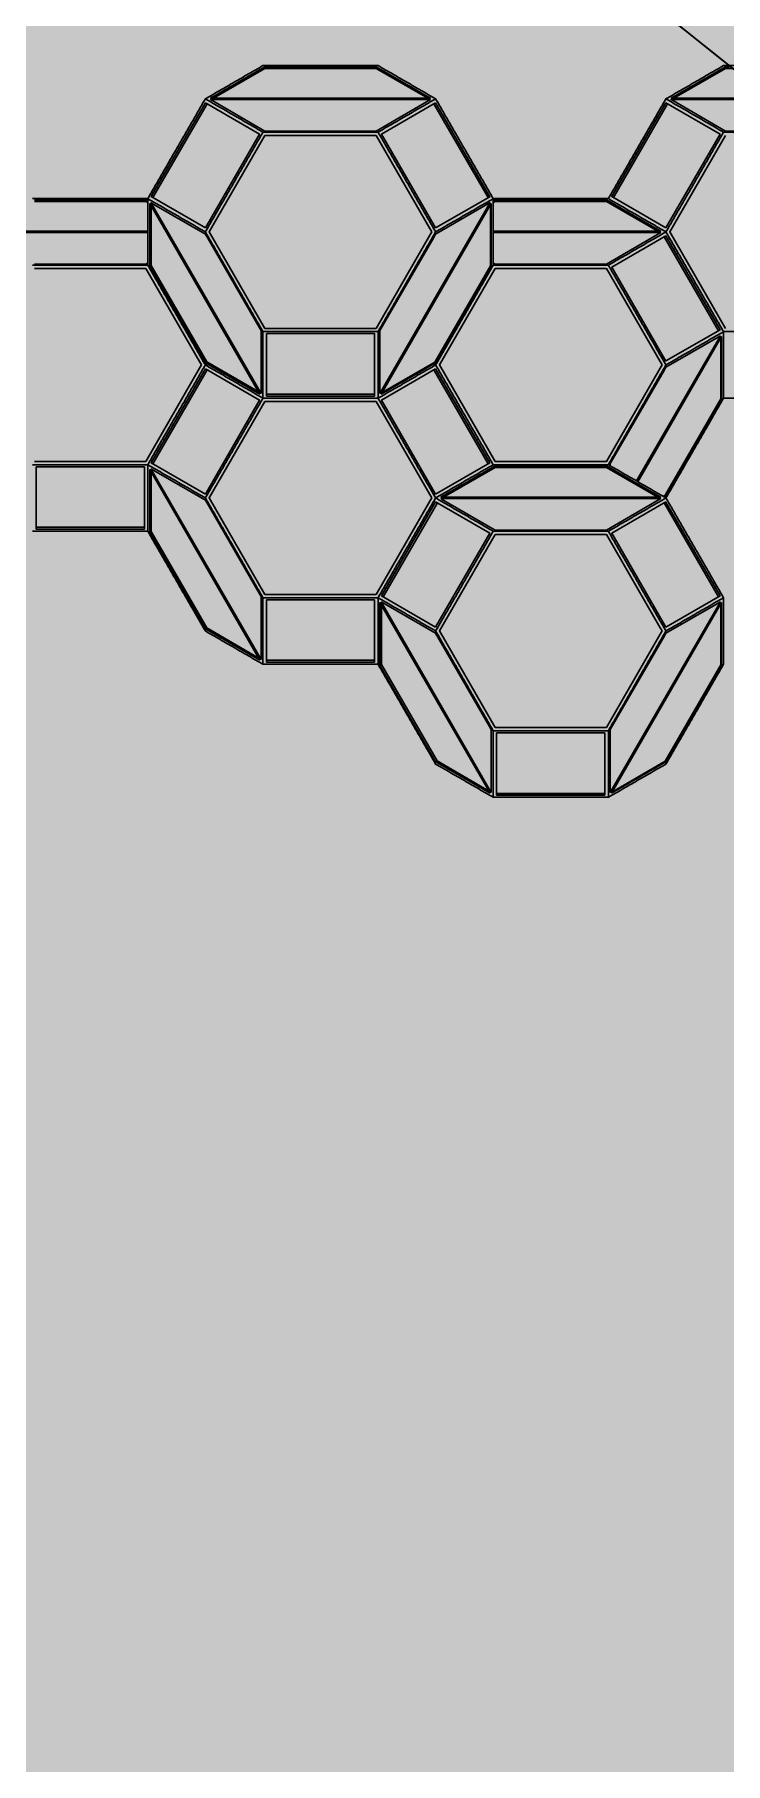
# Model space of a CAD drawing. Header units: millimetres. Extents: x 401 to 30661, y 2016 to 22119.
# Drawn here: x 16757 to 17051, y 13948 to 14683 of the extents above; entities that cross this region are included whole.
import ezdxf

# ---------------------------------------------------------------- set-up
doc = ezdxf.new("R2010")
doc.units = ezdxf.units.MM
doc.layers.add('4TH DETAILS', color=125, linetype='Continuous', lineweight=15, true_color=0x39ffb0)
doc.layers.add('BACKGROUND', color=7, linetype='Continuous', true_color=0x000000)
doc.layers.add('GLOW-EMERALD-2', color=7, linetype='Continuous', lineweight=30, true_color=0x39ffb0, transparency=0.8)

msp = doc.modelspace()

# ---------------------------------------------------------------- hatches: boundary and pattern name
at = {"layer": 'BACKGROUND'}
h = msp.add_hatch(color=256, dxfattribs=at)
h.dxf.hatch_style = 1
h.paths.add_polyline_path([(400.723, 2015.745), (30660.634, 2015.745), (30660.634, 22119.328), (400.723, 22119.328)])

# ---------------------------------------------------------------- linework, layer by layer
at = {"layer": '4TH DETAILS', "linetype": 'Continuous'}
for p, q in [((16831.769, 14655.78), (16854.906, 14669.139)), ((16854.906, 14668.432), (16832.994, 14655.78)), ((16854.906, 14668.432), (16854.906, 14669.139)), ((16854.906, 14669.139), (16856.535, 14669.139)), ((16902.267, 14668.432), (16854.906, 14668.432)), ((16856.535, 14669.139), (16902.267, 14669.139)), ((16902.267, 14668.432), (16902.267, 14669.139)), ((16902.267, 14669.139), (16925.133, 14655.937)), ((16924.18, 14655.78), (16902.267, 14668.432)), ((17027.728, 14655.78), (17050.866, 14669.139)), ((17050.866, 14668.432), (17028.953, 14655.78)), ((17050.866, 14668.432), (17050.866, 14669.139)), ((17050.866, 14669.139), (17052.495, 14669.139)), ((17098.226, 14668.432), (17050.866, 14668.432)), ((16806.557, 14613.881), (16829.597, 14653.786)), ((16830.314, 14653.372), (16807.275, 14613.467)), ((16829.597, 14653.786), (16852.636, 14640.485)), ((16832.041, 14654.997), (16831.732, 14655.175)), ((16925.441, 14655.175), (16831.732, 14655.175)), ((16831.769, 14655.78), (16925.404, 14655.78)), ((16854.906, 14641.795), (16832.041, 14654.997)), ((16925.441, 14655.175), (16902.267, 14641.795)), ((16904.515, 14640.472), (16927.554, 14653.774)), ((16925.133, 14655.937), (16925.404, 14655.78)), ((16949.876, 14613.454), (16926.837, 14653.359)), ((16927.554, 14653.774), (16927.576, 14653.735)), ((16927.576, 14653.735), (16950.594, 14613.868)), ((17002.517, 14613.881), (17025.556, 14653.786)), ((17026.273, 14653.372), (17003.234, 14613.467)), ((17025.556, 14653.786), (17048.596, 14640.485)), ((17028, 14654.997), (17027.692, 14655.175)), ((17121.4, 14655.175), (17027.692, 14655.175)), ((17027.728, 14655.78), (17121.363, 14655.78)), ((17050.866, 14641.795), (17028, 14654.997)), ((16852.636, 14640.485), (16829.597, 14600.579)), ((16831.226, 14598.898), (16854.906, 14639.914)), ((16900.638, 14641.795), (16854.906, 14641.795)), ((16854.906, 14639.914), (16856.536, 14639.914)), ((16856.536, 14639.914), (16902.267, 14639.914)), ((16902.267, 14641.795), (16900.638, 14641.795)), ((16902.267, 14639.914), (16925.133, 14600.309)), ((16927.554, 14600.566), (16904.515, 14640.472)), ((17048.596, 14640.485), (17025.556, 14600.579)), ((17027.185, 14598.898), (17050.866, 14639.914)), ((17096.597, 14641.795), (17050.866, 14641.795)), ((16756.927, 14612.57), (16758.556, 14612.57)), ((16804.287, 14611.863), (16756.927, 14611.863)), ((16758.556, 14612.57), (16804.287, 14612.57)), ((16804.287, 14611.863), (16804.287, 14612.57)), ((16804.287, 14612.57), (16805.102, 14612.1)), ((16805.102, 14611.393), (16804.287, 14611.863)), ((16805.917, 14584.286), (16805.917, 14611.003)), ((16852.734, 14529.912), (16805.917, 14611.003)), ((16806.397, 14611.352), (16806.731, 14611.159)), ((16806.397, 14611.352), (16853.277, 14530.153)), ((16806.529, 14584.64), (16806.529, 14609.942)), ((16829.597, 14600.579), (16806.557, 14613.881)), ((16806.731, 14611.159), (16829.597, 14597.958)), ((16903.896, 14530.179), (16950.754, 14611.339)), ((16951.257, 14611.003), (16904.439, 14529.912)), ((16950.594, 14613.868), (16927.576, 14600.579)), ((16927.576, 14597.958), (16950.754, 14611.339)), ((16950.889, 14584.498), (16950.889, 14610.366)), ((16951.257, 14611.003), (16951.257, 14610.689)), ((16951.257, 14610.689), (16951.257, 14584.286)), ((16952.071, 14612.1), (16952.886, 14612.57)), ((16952.886, 14611.863), (16952.071, 14611.393)), ((16952.886, 14611.863), (16952.886, 14612.57)), ((16952.886, 14612.57), (16954.515, 14612.57)), ((17000.247, 14611.863), (16952.886, 14611.863)), ((16954.515, 14612.57), (17000.247, 14612.57)), ((17000.247, 14611.863), (17000.247, 14612.57)), ((17000.247, 14612.57), (17023.112, 14599.369)), ((17022.159, 14599.212), (17000.247, 14611.863)), ((17025.556, 14600.579), (17002.517, 14613.881)), ((16925.133, 14600.309), (16925.947, 14598.898)), ((16927.576, 14600.579), (16927.554, 14600.566)), ((16805.102, 14598.606), (16733.753, 14598.606)), ((16733.789, 14599.212), (16805.102, 14599.212)), ((16829.597, 14597.958), (16852.463, 14558.353)), ((16854.906, 14557.883), (16831.226, 14598.898)), ((16925.133, 14597.487), (16902.267, 14557.883)), ((16903.896, 14556.942), (16926.762, 14596.547)), ((16925.947, 14598.898), (16925.133, 14597.487)), ((16926.762, 14596.547), (16927.576, 14597.958)), ((16952.071, 14599.212), (17023.384, 14599.212)), ((17023.421, 14598.606), (16952.071, 14598.606)), ((17023.421, 14598.606), (17000.247, 14585.227)), ((17002.494, 14583.903), (17025.534, 14597.205)), ((17023.112, 14599.369), (17023.384, 14599.212)), ((17047.856, 14556.885), (17024.817, 14596.791)), ((17025.534, 14597.205), (17025.556, 14597.166)), ((17025.556, 14597.166), (17048.573, 14557.299)), ((17050.866, 14557.883), (17027.185, 14598.898)), ((16805.102, 14585.697), (16804.287, 14585.227)), ((16952.886, 14585.227), (16952.071, 14585.697)), ((16802.658, 14585.227), (16756.927, 14585.227)), ((16756.927, 14583.345), (16758.556, 14583.345)), ((16758.556, 14583.345), (16804.287, 14583.345)), ((16804.287, 14585.227), (16802.658, 14585.227)), ((16804.287, 14583.345), (16827.153, 14543.741)), ((16806.529, 14584.64), (16805.917, 14584.286)), ((16829.597, 14543.27), (16805.917, 14584.286)), ((16830.209, 14543.624), (16806.529, 14584.64)), ((16927.209, 14543.483), (16950.889, 14584.498)), ((16951.257, 14584.286), (16928.391, 14544.681)), ((16929.206, 14542.33), (16952.886, 14583.345)), ((16950.889, 14584.498), (16951.257, 14584.286)), ((16998.617, 14585.227), (16952.886, 14585.227)), ((16952.886, 14583.345), (16954.515, 14583.345)), ((16954.515, 14583.345), (17000.247, 14583.345)), ((17000.247, 14585.227), (16998.617, 14585.227)), ((17000.247, 14583.345), (17023.112, 14543.741)), ((17025.534, 14543.998), (17002.494, 14583.903)), ((16852.463, 14558.353), (16853.277, 14556.942)), ((16853.277, 14556.942), (16853.277, 14556.002)), ((16856.536, 14557.883), (16854.906, 14557.883)), ((16902.267, 14557.883), (16856.536, 14557.883)), ((16903.896, 14530.539), (16903.896, 14556.942)), ((17048.573, 14557.299), (17025.556, 14544.01)), ((16853.277, 14556.002), (16853.277, 14530.153)), ((16855.547, 14555.632), (16901.626, 14555.632)), ((16855.547, 14529.028), (16855.547, 14555.632)), ((16901.626, 14555.632), (16901.626, 14529.028)), ((17013.057, 14492.978), (17048.734, 14554.771)), ((17049.236, 14554.434), (17013.58, 14492.676)), ((17025.556, 14541.389), (17048.734, 14554.771)), ((17048.869, 14527.93), (17048.869, 14553.798)), ((17049.236, 14554.434), (17049.236, 14554.121)), ((17049.236, 14554.121), (17049.236, 14527.717)), ((16827.153, 14543.741), (16827.968, 14542.33)), ((16827.968, 14542.33), (16827.153, 14540.919)), ((16830.209, 14543.624), (16829.597, 14543.27)), ((16830.411, 14542.8), (16829.597, 14543.27)), ((16852.122, 14530.973), (16830.209, 14543.624)), ((16852.734, 14529.912), (16830.411, 14542.8)), ((16927.576, 14543.27), (16904.439, 14529.912)), ((16904.807, 14530.549), (16927.209, 14543.483)), ((16927.209, 14543.483), (16927.576, 14543.27)), ((16928.391, 14544.681), (16927.576, 14543.27)), ((16952.886, 14501.314), (16929.206, 14542.33)), ((17023.112, 14543.741), (17023.927, 14542.33)), ((17023.927, 14542.33), (17023.112, 14540.919)), ((17024.741, 14539.978), (17025.556, 14541.389)), ((17025.556, 14544.01), (17025.534, 14543.998)), ((16827.153, 14540.919), (16804.287, 14501.314)), ((16806.557, 14500.744), (16829.597, 14540.649)), ((16830.314, 14540.235), (16807.275, 14500.33)), ((16829.597, 14540.649), (16852.636, 14527.347)), ((16904.515, 14527.335), (16927.554, 14540.636)), ((16949.876, 14500.317), (16926.837, 14540.222)), ((16927.554, 14540.636), (16927.576, 14540.598)), ((16927.576, 14540.598), (16950.594, 14500.731)), ((17023.112, 14540.919), (17000.247, 14501.314)), ((17001.876, 14500.374), (17024.741, 14539.978)), ((16852.636, 14527.347), (16829.597, 14487.442)), ((16831.226, 14485.761), (16854.906, 14526.777)), ((16854.906, 14526.777), (16856.536, 14526.777)), ((16855.547, 14529.856), (16901.626, 14529.856)), ((16901.626, 14529.028), (16855.547, 14529.028)), ((16856.536, 14526.777), (16902.267, 14526.777)), ((16902.267, 14526.777), (16925.133, 14487.172)), ((16903.896, 14530.179), (16903.896, 14530.539)), ((16927.554, 14487.429), (16904.515, 14527.335)), ((17025.189, 14486.914), (17048.869, 14527.93)), ((17049.236, 14527.717), (17026.371, 14488.113)), ((17048.869, 14527.93), (17049.236, 14527.717)), ((16758.556, 14501.314), (16756.927, 14501.314)), ((16757.568, 14499.063), (16803.647, 14499.063)), ((16757.568, 14472.459), (16757.568, 14499.063)), ((16804.287, 14501.314), (16758.556, 14501.314)), ((16803.647, 14499.063), (16803.647, 14472.459)), ((16805.917, 14471.149), (16805.917, 14497.866)), ((16852.734, 14416.775), (16805.917, 14497.866)), ((16806.397, 14498.215), (16806.731, 14498.022)), ((16806.397, 14498.215), (16853.277, 14417.016)), ((16829.597, 14487.442), (16806.557, 14500.744)), ((16806.731, 14498.022), (16829.597, 14484.821)), ((16950.594, 14500.731), (16927.576, 14487.442)), ((16929.749, 14486.075), (16952.886, 14499.433)), ((16952.886, 14498.726), (16930.973, 14486.075)), ((16954.515, 14501.314), (16952.886, 14501.314)), ((16952.886, 14498.726), (16952.886, 14499.433)), ((16952.886, 14499.433), (16954.515, 14499.433)), ((17000.247, 14498.726), (16952.886, 14498.726)), ((17000.247, 14501.314), (16954.515, 14501.314)), ((16954.515, 14499.433), (17000.247, 14499.433)), ((17000.247, 14498.726), (17000.247, 14499.433)), ((17000.247, 14499.433), (17023.112, 14486.232)), ((17022.159, 14486.075), (17000.247, 14498.726)), ((17001.876, 14499.433), (17001.876, 14500.374)), ((16806.529, 14471.502), (16806.529, 14496.805)), ((16829.597, 14484.821), (16852.463, 14445.216)), ((16854.906, 14444.746), (16831.226, 14485.761)), ((16925.133, 14484.35), (16902.267, 14444.746)), ((16904.537, 14444.175), (16927.576, 14484.081)), ((16928.294, 14483.667), (16905.254, 14443.761)), ((16925.133, 14487.172), (16925.947, 14485.761)), ((16925.947, 14485.761), (16925.133, 14484.35)), ((16927.576, 14487.442), (16927.554, 14487.429)), ((16927.576, 14484.081), (16950.616, 14470.779)), ((16930.02, 14485.291), (16929.712, 14485.469)), ((17023.421, 14485.469), (16929.712, 14485.469)), ((16929.749, 14486.075), (17023.384, 14486.075)), ((16952.886, 14472.089), (16930.02, 14485.291)), ((17023.421, 14485.469), (17000.247, 14472.089)), ((17002.494, 14470.766), (17025.534, 14484.068)), ((17023.112, 14486.232), (17023.384, 14486.075)), ((17024.374, 14486.444), (17025.189, 14486.914)), ((17025.556, 14486.702), (17024.741, 14486.232)), ((17047.856, 14443.748), (17024.817, 14483.654)), ((17025.189, 14486.914), (17025.556, 14486.702)), ((17025.534, 14484.068), (17025.556, 14484.029)), ((17026.371, 14488.113), (17025.556, 14486.702)), ((17025.556, 14484.029), (17048.573, 14444.162)), ((16757.568, 14473.288), (16803.647, 14473.288)), ((16803.647, 14472.459), (16757.568, 14472.459)), ((16806.529, 14471.502), (16805.917, 14471.149)), ((16829.597, 14430.133), (16805.917, 14471.149)), ((16830.209, 14430.487), (16806.529, 14471.502)), ((16950.616, 14470.779), (16927.576, 14430.873)), ((16929.206, 14429.193), (16952.886, 14470.208)), ((16998.617, 14472.089), (16952.886, 14472.089)), ((16952.886, 14470.208), (16954.515, 14470.208)), ((16954.515, 14470.208), (17000.247, 14470.208)), ((17000.247, 14472.089), (16998.617, 14472.089)), ((17000.247, 14470.208), (17023.112, 14430.604)), ((17025.534, 14430.861), (17002.494, 14470.766)), ((16852.463, 14445.216), (16853.277, 14443.805)), ((16853.277, 14443.805), (16853.277, 14442.865)), ((16853.277, 14442.865), (16853.277, 14417.016)), ((16856.536, 14444.746), (16854.906, 14444.746)), ((16855.547, 14442.495), (16901.626, 14442.495)), ((16855.547, 14415.891), (16855.547, 14442.495)), ((16902.267, 14444.746), (16856.536, 14444.746)), ((16901.626, 14442.495), (16901.626, 14415.891)), ((16903.896, 14414.58), (16903.896, 14441.297)), ((16950.714, 14360.206), (16903.896, 14441.297)), ((16904.377, 14441.647), (16904.711, 14441.454)), ((16904.377, 14441.647), (16951.257, 14360.448)), ((16904.508, 14414.934), (16904.508, 14440.236)), ((16927.576, 14430.873), (16904.537, 14444.175)), ((16904.711, 14441.454), (16927.576, 14428.252)), ((17001.876, 14360.473), (17048.734, 14441.634)), ((17049.236, 14441.297), (17002.419, 14360.206)), ((17048.573, 14444.162), (17025.556, 14430.873)), ((17025.556, 14428.252), (17048.734, 14441.634)), ((17048.869, 14414.793), (17048.869, 14440.661)), ((17049.236, 14441.297), (17049.236, 14440.983)), ((17049.236, 14440.983), (17049.236, 14414.58)), ((16830.209, 14430.487), (16829.597, 14430.133)), ((16830.411, 14429.663), (16829.597, 14430.133)), ((16852.122, 14417.836), (16830.209, 14430.487)), ((16852.734, 14416.775), (16830.411, 14429.663)), ((16927.576, 14428.252), (16950.442, 14388.648)), ((16952.886, 14388.177), (16929.206, 14429.193)), ((17023.112, 14427.782), (17000.247, 14388.177)), ((17001.876, 14387.237), (17024.741, 14426.841)), ((17023.112, 14430.604), (17023.927, 14429.193)), ((17023.927, 14429.193), (17023.112, 14427.782)), ((17024.741, 14426.841), (17025.556, 14428.252)), ((17025.556, 14430.873), (17025.534, 14430.861)), ((16855.547, 14416.719), (16901.626, 14416.719)), ((16901.626, 14415.891), (16855.547, 14415.891)), ((16904.508, 14414.934), (16903.896, 14414.58)), ((16927.576, 14373.565), (16903.896, 14414.58)), ((16928.189, 14373.918), (16904.508, 14414.934)), ((17025.189, 14373.777), (17048.869, 14414.793)), ((17049.236, 14414.58), (17026.371, 14374.976)), ((17048.869, 14414.793), (17049.236, 14414.58)), ((16950.442, 14388.648), (16951.257, 14387.237)), ((16951.257, 14387.237), (16951.257, 14386.296)), ((16954.515, 14388.177), (16952.886, 14388.177)), ((17000.247, 14388.177), (16954.515, 14388.177)), ((17001.876, 14360.834), (17001.876, 14387.237)), ((16951.257, 14386.296), (16951.257, 14360.448)), ((16953.527, 14385.926), (16999.606, 14385.926)), ((16953.527, 14359.322), (16953.527, 14385.926)), ((16999.606, 14385.926), (16999.606, 14359.322)), ((16928.189, 14373.918), (16927.576, 14373.565)), ((16928.391, 14373.095), (16927.576, 14373.565)), ((16950.101, 14361.267), (16928.189, 14373.918)), ((16950.714, 14360.206), (16928.391, 14373.095)), ((17025.556, 14373.565), (17002.419, 14360.206)), ((17002.786, 14360.843), (17025.189, 14373.777)), ((17025.189, 14373.777), (17025.556, 14373.565)), ((17026.371, 14374.976), (17025.556, 14373.565)), ((16953.527, 14360.151), (16999.606, 14360.151)), ((16999.606, 14359.322), (16953.527, 14359.322)), ((17001.876, 14360.473), (17001.876, 14360.834))]:
    msp.add_line(p, q, dxfattribs=at)
at = {"layer": '4TH DETAILS'}
msp.add_lwpolyline([(16270.229, 15014.575), (16512.728, 14910.647), (16751.181, 14910.647), (17943.449, 13956.832), (18181.903, 12764.564), (18181.903, 12049.203), (17704.996, 10380.028), (17704.996, 9489.575)], dxfattribs=at)
at = {"layer": '4TH DETAILS', "linetype": 'Continuous'}
for points in [[(16829.597, 14655.467), (16854.092, 14669.609)], [(16903.082, 14669.609), (16854.092, 14669.609)], [(16903.082, 14669.609), (16927.576, 14655.467)], [(17025.556, 14655.467), (17050.051, 14669.609)], [(17099.041, 14669.609), (17050.051, 14669.609)], [(16805.102, 14613.041), (16829.597, 14655.467)], [(16854.092, 14641.325), (16829.597, 14655.467)], [(16903.082, 14641.325), (16927.576, 14655.467)], [(16952.071, 14613.041), (16927.576, 14655.467)], [(17001.061, 14613.041), (17025.556, 14655.467)], [(17050.051, 14641.325), (17025.556, 14655.467)], [(16829.597, 14598.898), (16854.092, 14641.325)], [(16854.092, 14641.325), (16903.082, 14641.325)], [(16927.576, 14598.898), (16903.082, 14641.325)], [(17025.556, 14598.898), (17050.051, 14641.325)], [(17050.051, 14641.325), (17099.041, 14641.325)], [(16805.102, 14613.041), (16756.112, 14613.041)], [(16805.102, 14584.756), (16805.102, 14613.041)], [(16829.597, 14598.898), (16805.102, 14613.041)], [(16927.576, 14598.898), (16952.071, 14613.041)], [(16952.071, 14584.756), (16952.071, 14613.041)], [(17001.061, 14613.041), (16952.071, 14613.041)], [(17025.556, 14598.898), (17001.061, 14613.041)], [(17001.061, 14613.041), (17025.556, 14598.898)], [(16854.092, 14556.472), (16829.597, 14598.898)], [(16903.082, 14556.472), (16927.576, 14598.898)], [(17001.061, 14584.756), (17025.556, 14598.898)], [(17050.051, 14556.472), (17025.556, 14598.898)], [(17050.051, 14556.472), (17025.556, 14598.898)], [(16756.112, 14584.756), (16805.102, 14584.756)], [(16829.597, 14542.33), (16805.102, 14584.756)], [(16805.102, 14584.756), (16829.597, 14542.33)], [(16952.071, 14584.756), (16927.576, 14542.33)], [(16927.576, 14542.33), (16952.071, 14584.756)], [(16952.071, 14584.756), (17001.061, 14584.756)], [(17025.556, 14542.33), (17001.061, 14584.756)], [(16854.092, 14556.472), (16903.082, 14556.472)], [(16854.092, 14556.472), (16854.092, 14528.188)], [(16903.082, 14556.472), (16903.082, 14528.188)], [(17025.556, 14542.33), (17050.051, 14556.472)], [(17050.051, 14556.472), (17099.041, 14556.472)], [(17050.051, 14556.472), (17050.051, 14528.188)], [(17050.051, 14528.188), (17050.051, 14556.472)], [(16805.102, 14499.903), (16829.597, 14542.33)], [(16805.102, 14499.903), (16829.597, 14542.33)], [(16854.092, 14528.188), (16829.597, 14542.33)], [(16829.597, 14542.33), (16854.092, 14528.188)], [(16903.082, 14528.188), (16927.576, 14542.33)], [(16903.082, 14528.188), (16927.576, 14542.33)], [(16952.071, 14499.903), (16927.576, 14542.33)], [(16952.071, 14499.903), (16927.576, 14542.33)], [(17001.061, 14499.903), (17025.556, 14542.33)], [(16829.597, 14485.761), (16854.092, 14528.188)], [(16854.092, 14528.188), (16903.082, 14528.188)], [(16854.092, 14528.188), (16903.082, 14528.188)], [(16927.576, 14485.761), (16903.082, 14528.188)], [(17050.051, 14528.188), (17025.556, 14485.761)], [(17050.051, 14528.188), (17099.041, 14528.188)], [(16756.112, 14499.903), (16805.102, 14499.903)], [(16805.102, 14499.903), (16805.102, 14471.619)], [(16805.102, 14471.619), (16805.102, 14499.903)], [(16829.597, 14485.761), (16805.102, 14499.903)], [(16927.576, 14485.761), (16952.071, 14499.903)], [(16927.576, 14485.761), (16952.071, 14499.903)], [(17001.061, 14499.903), (16952.071, 14499.903)], [(16952.071, 14499.903), (17001.061, 14499.903)], [(17001.061, 14499.903), (17025.556, 14485.761)], [(16854.092, 14443.335), (16829.597, 14485.761)], [(16903.082, 14443.335), (16927.576, 14485.761)], [(16903.082, 14443.335), (16927.576, 14485.761)], [(16952.071, 14471.619), (16927.576, 14485.761)], [(17001.061, 14471.619), (17025.556, 14485.761)], [(17050.051, 14443.335), (17025.556, 14485.761)], [(16756.112, 14471.619), (16805.102, 14471.619)], [(16805.102, 14471.619), (16829.597, 14429.193)], [(16927.576, 14429.193), (16952.071, 14471.619)], [(16952.071, 14471.619), (17001.061, 14471.619)], [(17025.556, 14429.193), (17001.061, 14471.619)], [(16854.092, 14443.335), (16903.082, 14443.335)], [(16854.092, 14443.335), (16854.092, 14415.051)], [(16903.082, 14443.335), (16903.082, 14415.051)], [(16903.082, 14415.051), (16903.082, 14443.335)], [(16927.576, 14429.193), (16903.082, 14443.335)], [(17025.556, 14429.193), (17050.051, 14443.335)], [(17050.051, 14415.051), (17050.051, 14443.335)], [(16829.597, 14429.193), (16854.092, 14415.051)], [(16952.071, 14386.766), (16927.576, 14429.193)], [(17001.061, 14386.766), (17025.556, 14429.193)], [(16854.092, 14415.051), (16903.082, 14415.051)], [(16903.082, 14415.051), (16927.576, 14372.624)], [(17050.051, 14415.051), (17025.556, 14372.624)], [(16952.071, 14386.766), (17001.061, 14386.766)], [(16952.071, 14386.766), (16952.071, 14358.482)], [(17001.061, 14386.766), (17001.061, 14358.482)], [(16927.576, 14372.624), (16952.071, 14358.482)], [(17001.061, 14358.482), (17025.556, 14372.624)], [(16952.071, 14358.482), (17001.061, 14358.482)]]:
    msp.add_open_spline(points, degree=1, dxfattribs=at)
at = {"layer": 'GLOW-EMERALD-2', "linetype": 'Continuous'}
for p, q in [((16831.769, 14655.78), (16854.906, 14669.139)), ((16854.906, 14668.432), (16832.994, 14655.78)), ((16854.906, 14668.432), (16854.906, 14669.139)), ((16854.906, 14669.139), (16856.535, 14669.139)), ((16902.267, 14668.432), (16854.906, 14668.432)), ((16856.535, 14669.139), (16902.267, 14669.139)), ((16902.267, 14668.432), (16902.267, 14669.139)), ((16902.267, 14669.139), (16925.133, 14655.937)), ((16924.18, 14655.78), (16902.267, 14668.432)), ((17027.728, 14655.78), (17050.866, 14669.139)), ((17050.866, 14668.432), (17028.953, 14655.78)), ((17050.866, 14668.432), (17050.866, 14669.139)), ((17050.866, 14669.139), (17052.495, 14669.139)), ((17098.226, 14668.432), (17050.866, 14668.432)), ((16806.557, 14613.881), (16829.597, 14653.786)), ((16830.314, 14653.372), (16807.275, 14613.467)), ((16829.597, 14653.786), (16852.636, 14640.485)), ((16832.041, 14654.997), (16831.732, 14655.175)), ((16925.441, 14655.175), (16831.732, 14655.175)), ((16831.769, 14655.78), (16925.404, 14655.78)), ((16854.906, 14641.795), (16832.041, 14654.997)), ((16925.441, 14655.175), (16902.267, 14641.795)), ((16904.515, 14640.472), (16927.554, 14653.774)), ((16925.133, 14655.937), (16925.404, 14655.78)), ((16949.876, 14613.454), (16926.837, 14653.359)), ((16927.554, 14653.774), (16927.576, 14653.735)), ((16927.576, 14653.735), (16950.594, 14613.868)), ((17002.517, 14613.881), (17025.556, 14653.786)), ((17026.273, 14653.372), (17003.234, 14613.467)), ((17025.556, 14653.786), (17048.596, 14640.485)), ((17028, 14654.997), (17027.692, 14655.175)), ((17121.4, 14655.175), (17027.692, 14655.175)), ((17027.728, 14655.78), (17121.363, 14655.78)), ((17050.866, 14641.795), (17028, 14654.997)), ((16852.636, 14640.485), (16829.597, 14600.579)), ((16831.226, 14598.898), (16854.906, 14639.914)), ((16900.638, 14641.795), (16854.906, 14641.795)), ((16854.906, 14639.914), (16856.536, 14639.914)), ((16856.536, 14639.914), (16902.267, 14639.914)), ((16902.267, 14641.795), (16900.638, 14641.795)), ((16902.267, 14639.914), (16925.133, 14600.309)), ((16927.554, 14600.566), (16904.515, 14640.472)), ((17048.596, 14640.485), (17025.556, 14600.579)), ((17027.185, 14598.898), (17050.866, 14639.914)), ((17096.597, 14641.795), (17050.866, 14641.795)), ((16756.927, 14612.57), (16758.556, 14612.57)), ((16804.287, 14611.863), (16756.927, 14611.863)), ((16758.556, 14612.57), (16804.287, 14612.57)), ((16804.287, 14611.863), (16804.287, 14612.57)), ((16804.287, 14612.57), (16805.102, 14612.1)), ((16805.102, 14611.393), (16804.287, 14611.863)), ((16805.917, 14584.286), (16805.917, 14611.003)), ((16852.734, 14529.912), (16805.917, 14611.003)), ((16806.397, 14611.352), (16806.731, 14611.159)), ((16806.397, 14611.352), (16853.277, 14530.153)), ((16806.529, 14584.64), (16806.529, 14609.942)), ((16829.597, 14600.579), (16806.557, 14613.881)), ((16806.731, 14611.159), (16829.597, 14597.958)), ((16903.896, 14530.179), (16950.754, 14611.339)), ((16951.257, 14611.003), (16904.439, 14529.912)), ((16950.594, 14613.868), (16927.576, 14600.579)), ((16927.576, 14597.958), (16950.754, 14611.339)), ((16950.889, 14584.498), (16950.889, 14610.366)), ((16951.257, 14611.003), (16951.257, 14610.689)), ((16951.257, 14610.689), (16951.257, 14584.286)), ((16952.071, 14612.1), (16952.886, 14612.57)), ((16952.886, 14611.863), (16952.071, 14611.393)), ((16952.886, 14611.863), (16952.886, 14612.57)), ((16952.886, 14612.57), (16954.515, 14612.57)), ((17000.247, 14611.863), (16952.886, 14611.863)), ((16954.515, 14612.57), (17000.247, 14612.57)), ((17000.247, 14611.863), (17000.247, 14612.57)), ((17000.247, 14612.57), (17023.112, 14599.369)), ((17022.159, 14599.212), (17000.247, 14611.863)), ((17025.556, 14600.579), (17002.517, 14613.881)), ((16925.133, 14600.309), (16925.947, 14598.898)), ((16927.576, 14600.579), (16927.554, 14600.566)), ((16805.102, 14598.606), (16733.753, 14598.606)), ((16733.789, 14599.212), (16805.102, 14599.212)), ((16829.597, 14597.958), (16852.463, 14558.353)), ((16854.906, 14557.883), (16831.226, 14598.898)), ((16925.133, 14597.487), (16902.267, 14557.883)), ((16903.896, 14556.942), (16926.762, 14596.547)), ((16925.947, 14598.898), (16925.133, 14597.487)), ((16926.762, 14596.547), (16927.576, 14597.958)), ((16952.071, 14599.212), (17023.384, 14599.212)), ((17023.421, 14598.606), (16952.071, 14598.606)), ((17023.421, 14598.606), (17000.247, 14585.227)), ((17002.494, 14583.903), (17025.534, 14597.205)), ((17023.112, 14599.369), (17023.384, 14599.212)), ((17047.856, 14556.885), (17024.817, 14596.791)), ((17025.534, 14597.205), (17025.556, 14597.166)), ((17025.556, 14597.166), (17048.573, 14557.299)), ((17050.866, 14557.883), (17027.185, 14598.898)), ((16805.102, 14585.697), (16804.287, 14585.227)), ((16952.886, 14585.227), (16952.071, 14585.697)), ((16802.658, 14585.227), (16756.927, 14585.227)), ((16756.927, 14583.345), (16758.556, 14583.345)), ((16758.556, 14583.345), (16804.287, 14583.345)), ((16804.287, 14585.227), (16802.658, 14585.227)), ((16804.287, 14583.345), (16827.153, 14543.741)), ((16806.529, 14584.64), (16805.917, 14584.286)), ((16829.597, 14543.27), (16805.917, 14584.286)), ((16830.209, 14543.624), (16806.529, 14584.64)), ((16927.209, 14543.483), (16950.889, 14584.498)), ((16951.257, 14584.286), (16928.391, 14544.681)), ((16929.206, 14542.33), (16952.886, 14583.345)), ((16950.889, 14584.498), (16951.257, 14584.286)), ((16998.617, 14585.227), (16952.886, 14585.227)), ((16952.886, 14583.345), (16954.515, 14583.345)), ((16954.515, 14583.345), (17000.247, 14583.345)), ((17000.247, 14585.227), (16998.617, 14585.227)), ((17000.247, 14583.345), (17023.112, 14543.741)), ((17025.534, 14543.998), (17002.494, 14583.903)), ((16852.463, 14558.353), (16853.277, 14556.942)), ((16853.277, 14556.942), (16853.277, 14556.002)), ((16856.536, 14557.883), (16854.906, 14557.883)), ((16902.267, 14557.883), (16856.536, 14557.883)), ((16903.896, 14530.539), (16903.896, 14556.942)), ((17048.573, 14557.299), (17025.556, 14544.01)), ((16853.277, 14556.002), (16853.277, 14530.153)), ((16855.547, 14555.632), (16901.626, 14555.632)), ((16855.547, 14529.028), (16855.547, 14555.632)), ((16901.626, 14555.632), (16901.626, 14529.028)), ((17013.057, 14492.978), (17048.734, 14554.771)), ((17049.236, 14554.434), (17013.58, 14492.676)), ((17025.556, 14541.389), (17048.734, 14554.771)), ((17048.869, 14527.93), (17048.869, 14553.798)), ((17049.236, 14554.434), (17049.236, 14554.121)), ((17049.236, 14554.121), (17049.236, 14527.717)), ((16827.153, 14543.741), (16827.968, 14542.33)), ((16827.968, 14542.33), (16827.153, 14540.919)), ((16830.209, 14543.624), (16829.597, 14543.27)), ((16830.411, 14542.8), (16829.597, 14543.27)), ((16852.122, 14530.973), (16830.209, 14543.624)), ((16852.734, 14529.912), (16830.411, 14542.8)), ((16927.576, 14543.27), (16904.439, 14529.912)), ((16904.807, 14530.549), (16927.209, 14543.483)), ((16927.209, 14543.483), (16927.576, 14543.27)), ((16928.391, 14544.681), (16927.576, 14543.27)), ((16952.886, 14501.314), (16929.206, 14542.33)), ((17023.112, 14543.741), (17023.927, 14542.33)), ((17023.927, 14542.33), (17023.112, 14540.919)), ((17024.741, 14539.978), (17025.556, 14541.389)), ((17025.556, 14544.01), (17025.534, 14543.998)), ((16827.153, 14540.919), (16804.287, 14501.314)), ((16806.557, 14500.744), (16829.597, 14540.649)), ((16830.314, 14540.235), (16807.275, 14500.33)), ((16829.597, 14540.649), (16852.636, 14527.347)), ((16904.515, 14527.335), (16927.554, 14540.636)), ((16949.876, 14500.317), (16926.837, 14540.222)), ((16927.554, 14540.636), (16927.576, 14540.598)), ((16927.576, 14540.598), (16950.594, 14500.731)), ((17023.112, 14540.919), (17000.247, 14501.314)), ((17001.876, 14500.374), (17024.741, 14539.978)), ((16852.636, 14527.347), (16829.597, 14487.442)), ((16831.226, 14485.761), (16854.906, 14526.777)), ((16854.906, 14526.777), (16856.536, 14526.777)), ((16855.547, 14529.856), (16901.626, 14529.856)), ((16901.626, 14529.028), (16855.547, 14529.028)), ((16856.536, 14526.777), (16902.267, 14526.777)), ((16902.267, 14526.777), (16925.133, 14487.172)), ((16903.896, 14530.179), (16903.896, 14530.539)), ((16927.554, 14487.429), (16904.515, 14527.335)), ((17025.189, 14486.914), (17048.869, 14527.93)), ((17049.236, 14527.717), (17026.371, 14488.113)), ((17048.869, 14527.93), (17049.236, 14527.717)), ((16758.556, 14501.314), (16756.927, 14501.314)), ((16757.568, 14499.063), (16803.647, 14499.063)), ((16757.568, 14472.459), (16757.568, 14499.063)), ((16804.287, 14501.314), (16758.556, 14501.314)), ((16803.647, 14499.063), (16803.647, 14472.459)), ((16805.917, 14471.149), (16805.917, 14497.866)), ((16852.734, 14416.775), (16805.917, 14497.866)), ((16806.397, 14498.215), (16806.731, 14498.022)), ((16806.397, 14498.215), (16853.277, 14417.016)), ((16829.597, 14487.442), (16806.557, 14500.744)), ((16806.731, 14498.022), (16829.597, 14484.821)), ((16950.594, 14500.731), (16927.576, 14487.442)), ((16929.749, 14486.075), (16952.886, 14499.433)), ((16952.886, 14498.726), (16930.973, 14486.075)), ((16954.515, 14501.314), (16952.886, 14501.314)), ((16952.886, 14498.726), (16952.886, 14499.433)), ((16952.886, 14499.433), (16954.515, 14499.433)), ((17000.247, 14498.726), (16952.886, 14498.726)), ((17000.247, 14501.314), (16954.515, 14501.314)), ((16954.515, 14499.433), (17000.247, 14499.433)), ((17000.247, 14498.726), (17000.247, 14499.433)), ((17000.247, 14499.433), (17023.112, 14486.232)), ((17022.159, 14486.075), (17000.247, 14498.726)), ((17001.876, 14499.433), (17001.876, 14500.374)), ((16806.529, 14471.502), (16806.529, 14496.805)), ((16829.597, 14484.821), (16852.463, 14445.216)), ((16854.906, 14444.746), (16831.226, 14485.761)), ((16925.133, 14484.35), (16902.267, 14444.746)), ((16904.537, 14444.175), (16927.576, 14484.081)), ((16928.294, 14483.667), (16905.254, 14443.761)), ((16925.133, 14487.172), (16925.947, 14485.761)), ((16925.947, 14485.761), (16925.133, 14484.35)), ((16927.576, 14487.442), (16927.554, 14487.429)), ((16927.576, 14484.081), (16950.616, 14470.779)), ((16930.02, 14485.291), (16929.712, 14485.469)), ((17023.421, 14485.469), (16929.712, 14485.469)), ((16929.749, 14486.075), (17023.384, 14486.075)), ((16952.886, 14472.089), (16930.02, 14485.291)), ((17023.421, 14485.469), (17000.247, 14472.089)), ((17002.494, 14470.766), (17025.534, 14484.068)), ((17023.112, 14486.232), (17023.384, 14486.075)), ((17024.374, 14486.444), (17025.189, 14486.914)), ((17025.556, 14486.702), (17024.741, 14486.232)), ((17047.856, 14443.748), (17024.817, 14483.654)), ((17025.189, 14486.914), (17025.556, 14486.702)), ((17025.534, 14484.068), (17025.556, 14484.029)), ((17026.371, 14488.113), (17025.556, 14486.702)), ((17025.556, 14484.029), (17048.573, 14444.162)), ((16757.568, 14473.288), (16803.647, 14473.288)), ((16803.647, 14472.459), (16757.568, 14472.459)), ((16806.529, 14471.502), (16805.917, 14471.149)), ((16829.597, 14430.133), (16805.917, 14471.149)), ((16830.209, 14430.487), (16806.529, 14471.502)), ((16950.616, 14470.779), (16927.576, 14430.873)), ((16929.206, 14429.193), (16952.886, 14470.208)), ((16998.617, 14472.089), (16952.886, 14472.089)), ((16952.886, 14470.208), (16954.515, 14470.208)), ((16954.515, 14470.208), (17000.247, 14470.208)), ((17000.247, 14472.089), (16998.617, 14472.089)), ((17000.247, 14470.208), (17023.112, 14430.604)), ((17025.534, 14430.861), (17002.494, 14470.766)), ((16852.463, 14445.216), (16853.277, 14443.805)), ((16853.277, 14443.805), (16853.277, 14442.865)), ((16853.277, 14442.865), (16853.277, 14417.016)), ((16856.536, 14444.746), (16854.906, 14444.746)), ((16855.547, 14442.495), (16901.626, 14442.495)), ((16855.547, 14415.891), (16855.547, 14442.495)), ((16902.267, 14444.746), (16856.536, 14444.746)), ((16901.626, 14442.495), (16901.626, 14415.891)), ((16903.896, 14414.58), (16903.896, 14441.297)), ((16950.714, 14360.206), (16903.896, 14441.297)), ((16904.377, 14441.647), (16904.711, 14441.454)), ((16904.377, 14441.647), (16951.257, 14360.448)), ((16904.508, 14414.934), (16904.508, 14440.236)), ((16927.576, 14430.873), (16904.537, 14444.175)), ((16904.711, 14441.454), (16927.576, 14428.252)), ((17001.876, 14360.473), (17048.734, 14441.634)), ((17049.236, 14441.297), (17002.419, 14360.206)), ((17048.573, 14444.162), (17025.556, 14430.873)), ((17025.556, 14428.252), (17048.734, 14441.634)), ((17048.869, 14414.793), (17048.869, 14440.661)), ((17049.236, 14441.297), (17049.236, 14440.983)), ((17049.236, 14440.983), (17049.236, 14414.58)), ((16830.209, 14430.487), (16829.597, 14430.133)), ((16830.411, 14429.663), (16829.597, 14430.133)), ((16852.122, 14417.836), (16830.209, 14430.487)), ((16852.734, 14416.775), (16830.411, 14429.663)), ((16927.576, 14428.252), (16950.442, 14388.648)), ((16952.886, 14388.177), (16929.206, 14429.193)), ((17023.112, 14427.782), (17000.247, 14388.177)), ((17001.876, 14387.237), (17024.741, 14426.841)), ((17023.112, 14430.604), (17023.927, 14429.193)), ((17023.927, 14429.193), (17023.112, 14427.782)), ((17024.741, 14426.841), (17025.556, 14428.252)), ((17025.556, 14430.873), (17025.534, 14430.861)), ((16855.547, 14416.719), (16901.626, 14416.719)), ((16901.626, 14415.891), (16855.547, 14415.891)), ((16904.508, 14414.934), (16903.896, 14414.58)), ((16927.576, 14373.565), (16903.896, 14414.58)), ((16928.189, 14373.918), (16904.508, 14414.934)), ((17025.189, 14373.777), (17048.869, 14414.793)), ((17049.236, 14414.58), (17026.371, 14374.976)), ((17048.869, 14414.793), (17049.236, 14414.58)), ((16950.442, 14388.648), (16951.257, 14387.237)), ((16951.257, 14387.237), (16951.257, 14386.296)), ((16954.515, 14388.177), (16952.886, 14388.177)), ((17000.247, 14388.177), (16954.515, 14388.177)), ((17001.876, 14360.834), (17001.876, 14387.237)), ((16951.257, 14386.296), (16951.257, 14360.448)), ((16953.527, 14385.926), (16999.606, 14385.926)), ((16953.527, 14359.322), (16953.527, 14385.926)), ((16999.606, 14385.926), (16999.606, 14359.322)), ((16928.189, 14373.918), (16927.576, 14373.565)), ((16928.391, 14373.095), (16927.576, 14373.565)), ((16950.101, 14361.267), (16928.189, 14373.918)), ((16950.714, 14360.206), (16928.391, 14373.095)), ((17025.556, 14373.565), (17002.419, 14360.206)), ((17002.786, 14360.843), (17025.189, 14373.777)), ((17025.189, 14373.777), (17025.556, 14373.565)), ((17026.371, 14374.976), (17025.556, 14373.565)), ((16953.527, 14360.151), (16999.606, 14360.151)), ((16999.606, 14359.322), (16953.527, 14359.322)), ((17001.876, 14360.473), (17001.876, 14360.834))]:
    msp.add_line(p, q, dxfattribs=at)
at = {"layer": 'GLOW-EMERALD-2'}
msp.add_lwpolyline([(16270.229, 15014.575), (16512.728, 14910.647), (16751.181, 14910.647), (17943.449, 13956.832), (18181.903, 12764.564), (18181.903, 12049.203), (17704.996, 10380.028), (17704.996, 9489.575)], dxfattribs=at)
at = {"layer": 'GLOW-EMERALD-2', "linetype": 'Continuous'}
for points in [[(16829.597, 14655.467), (16854.092, 14669.609)], [(16903.082, 14669.609), (16854.092, 14669.609)], [(16903.082, 14669.609), (16927.576, 14655.467)], [(17025.556, 14655.467), (17050.051, 14669.609)], [(17099.041, 14669.609), (17050.051, 14669.609)], [(16805.102, 14613.041), (16829.597, 14655.467)], [(16854.092, 14641.325), (16829.597, 14655.467)], [(16903.082, 14641.325), (16927.576, 14655.467)], [(16952.071, 14613.041), (16927.576, 14655.467)], [(17001.061, 14613.041), (17025.556, 14655.467)], [(17050.051, 14641.325), (17025.556, 14655.467)], [(16829.597, 14598.898), (16854.092, 14641.325)], [(16854.092, 14641.325), (16903.082, 14641.325)], [(16927.576, 14598.898), (16903.082, 14641.325)], [(17025.556, 14598.898), (17050.051, 14641.325)], [(17050.051, 14641.325), (17099.041, 14641.325)], [(16805.102, 14613.041), (16756.112, 14613.041)], [(16805.102, 14584.756), (16805.102, 14613.041)], [(16829.597, 14598.898), (16805.102, 14613.041)], [(16927.576, 14598.898), (16952.071, 14613.041)], [(16952.071, 14584.756), (16952.071, 14613.041)], [(17001.061, 14613.041), (16952.071, 14613.041)], [(17025.556, 14598.898), (17001.061, 14613.041)], [(17001.061, 14613.041), (17025.556, 14598.898)], [(16854.092, 14556.472), (16829.597, 14598.898)], [(16903.082, 14556.472), (16927.576, 14598.898)], [(17001.061, 14584.756), (17025.556, 14598.898)], [(17050.051, 14556.472), (17025.556, 14598.898)], [(17050.051, 14556.472), (17025.556, 14598.898)], [(16756.112, 14584.756), (16805.102, 14584.756)], [(16829.597, 14542.33), (16805.102, 14584.756)], [(16805.102, 14584.756), (16829.597, 14542.33)], [(16952.071, 14584.756), (16927.576, 14542.33)], [(16927.576, 14542.33), (16952.071, 14584.756)], [(16952.071, 14584.756), (17001.061, 14584.756)], [(17025.556, 14542.33), (17001.061, 14584.756)], [(16854.092, 14556.472), (16903.082, 14556.472)], [(16854.092, 14556.472), (16854.092, 14528.188)], [(16903.082, 14556.472), (16903.082, 14528.188)], [(17025.556, 14542.33), (17050.051, 14556.472)], [(17050.051, 14556.472), (17099.041, 14556.472)], [(17050.051, 14556.472), (17050.051, 14528.188)], [(17050.051, 14528.188), (17050.051, 14556.472)], [(16805.102, 14499.903), (16829.597, 14542.33)], [(16805.102, 14499.903), (16829.597, 14542.33)], [(16854.092, 14528.188), (16829.597, 14542.33)], [(16829.597, 14542.33), (16854.092, 14528.188)], [(16903.082, 14528.188), (16927.576, 14542.33)], [(16903.082, 14528.188), (16927.576, 14542.33)], [(16952.071, 14499.903), (16927.576, 14542.33)], [(16952.071, 14499.903), (16927.576, 14542.33)], [(17001.061, 14499.903), (17025.556, 14542.33)], [(16829.597, 14485.761), (16854.092, 14528.188)], [(16854.092, 14528.188), (16903.082, 14528.188)], [(16854.092, 14528.188), (16903.082, 14528.188)], [(16927.576, 14485.761), (16903.082, 14528.188)], [(17050.051, 14528.188), (17025.556, 14485.761)], [(17050.051, 14528.188), (17099.041, 14528.188)], [(16756.112, 14499.903), (16805.102, 14499.903)], [(16805.102, 14499.903), (16805.102, 14471.619)], [(16805.102, 14471.619), (16805.102, 14499.903)], [(16829.597, 14485.761), (16805.102, 14499.903)], [(16927.576, 14485.761), (16952.071, 14499.903)], [(16927.576, 14485.761), (16952.071, 14499.903)], [(17001.061, 14499.903), (16952.071, 14499.903)], [(16952.071, 14499.903), (17001.061, 14499.903)], [(17001.061, 14499.903), (17025.556, 14485.761)], [(16854.092, 14443.335), (16829.597, 14485.761)], [(16903.082, 14443.335), (16927.576, 14485.761)], [(16903.082, 14443.335), (16927.576, 14485.761)], [(16952.071, 14471.619), (16927.576, 14485.761)], [(17001.061, 14471.619), (17025.556, 14485.761)], [(17050.051, 14443.335), (17025.556, 14485.761)], [(16756.112, 14471.619), (16805.102, 14471.619)], [(16805.102, 14471.619), (16829.597, 14429.193)], [(16927.576, 14429.193), (16952.071, 14471.619)], [(16952.071, 14471.619), (17001.061, 14471.619)], [(17025.556, 14429.193), (17001.061, 14471.619)], [(16854.092, 14443.335), (16903.082, 14443.335)], [(16854.092, 14443.335), (16854.092, 14415.051)], [(16903.082, 14443.335), (16903.082, 14415.051)], [(16903.082, 14415.051), (16903.082, 14443.335)], [(16927.576, 14429.193), (16903.082, 14443.335)], [(17025.556, 14429.193), (17050.051, 14443.335)], [(17050.051, 14415.051), (17050.051, 14443.335)], [(16829.597, 14429.193), (16854.092, 14415.051)], [(16952.071, 14386.766), (16927.576, 14429.193)], [(17001.061, 14386.766), (17025.556, 14429.193)], [(16854.092, 14415.051), (16903.082, 14415.051)], [(16903.082, 14415.051), (16927.576, 14372.624)], [(17050.051, 14415.051), (17025.556, 14372.624)], [(16952.071, 14386.766), (17001.061, 14386.766)], [(16952.071, 14386.766), (16952.071, 14358.482)], [(17001.061, 14386.766), (17001.061, 14358.482)], [(16927.576, 14372.624), (16952.071, 14358.482)], [(17001.061, 14358.482), (17025.556, 14372.624)], [(16952.071, 14358.482), (17001.061, 14358.482)]]:
    msp.add_open_spline(points, degree=1, dxfattribs=at)

doc.saveas('drawing.dxf')
